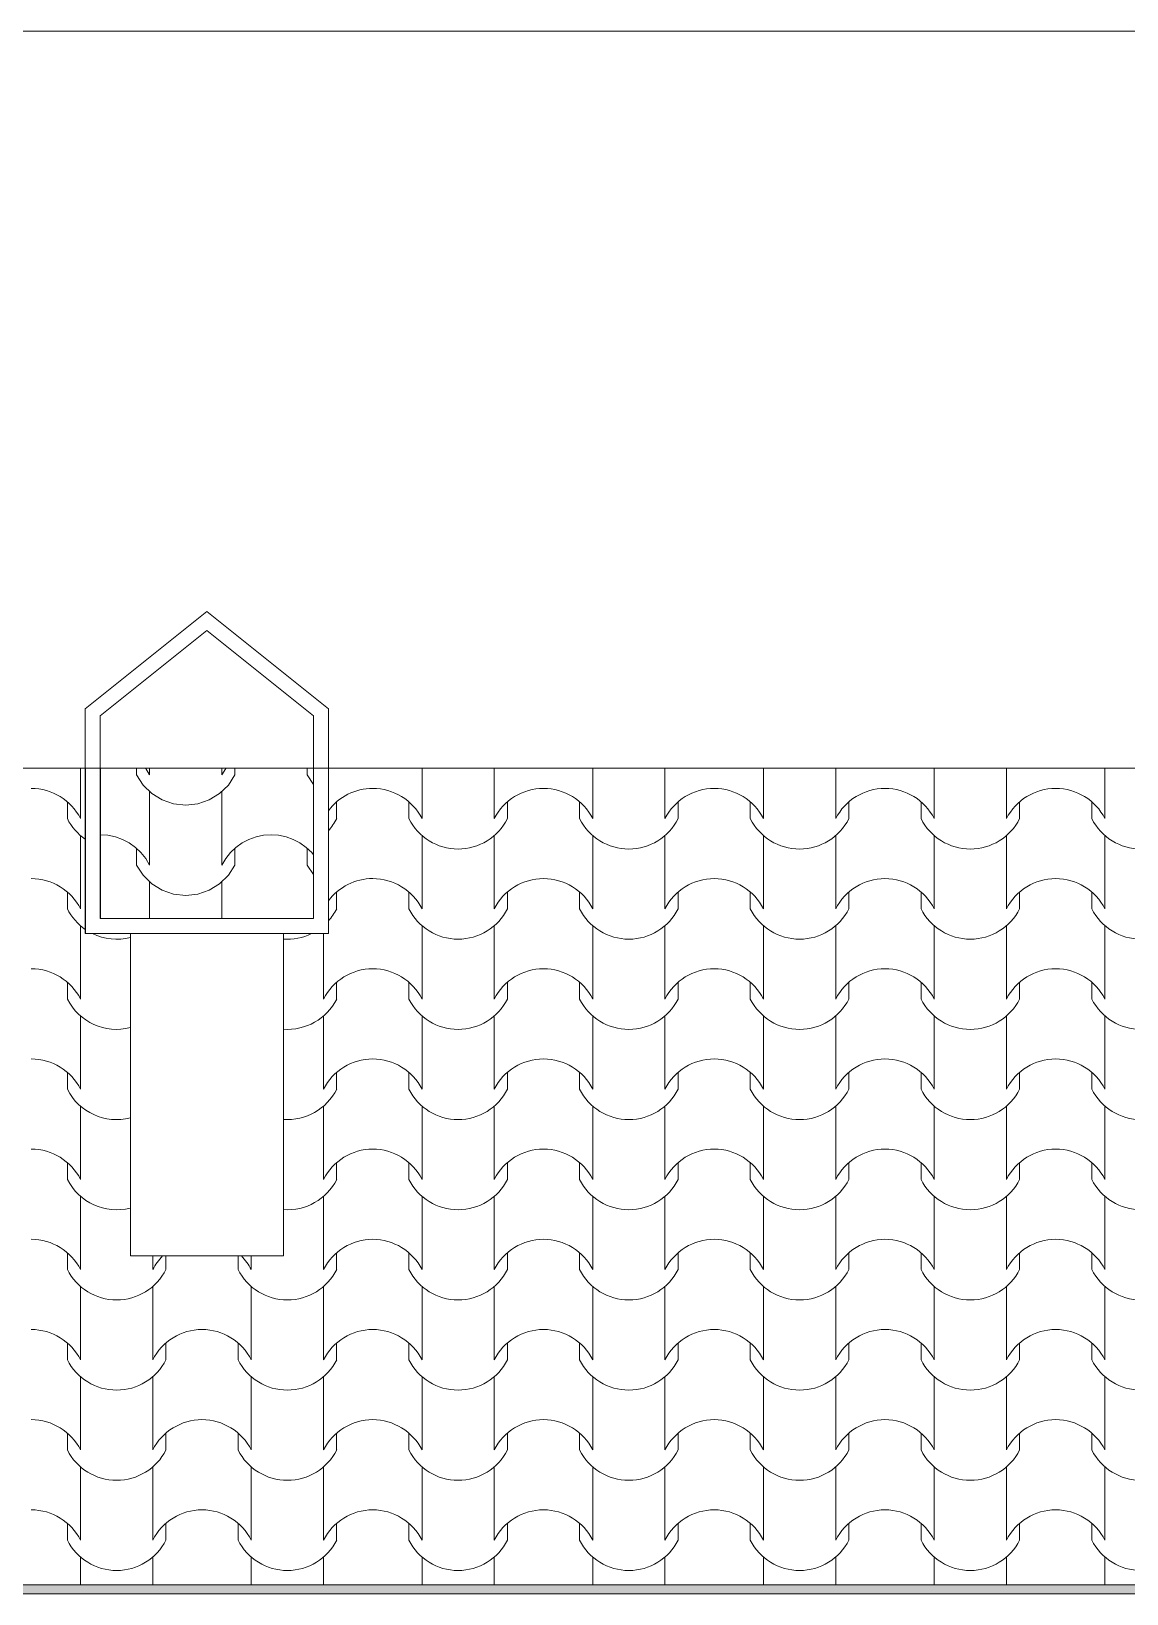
# Model space of a CAD drawing. Header units: feet. Extents: x 2791058 to 2855058, y -67651 to -18651.
# Drawn here: x 2828715 to 2832366, y -23860 to -18651 of the extents above; entities that cross this region are included whole.
import ezdxf

# ---------------------------------------------------------------- set-up
doc = ezdxf.new("R2010")
doc.units = ezdxf.units.FT
doc.header["$MEASUREMENT"] = 0
doc.layers.add('Shell - Roof_Pen_No__21', color=7, linetype='Continuous', lineweight=0)
doc.layers.add('Structural - Bearing_Pen_No__1', color=7, linetype='Continuous', lineweight=0)
doc.layers.add('Structural - Bearing_Pen_No__61', color=7, linetype='Continuous', lineweight=0, true_color=0x6a6a6a)
doc.layers.add('Structural - Bearing_Pen_No__62', color=7, linetype='Continuous', lineweight=0, true_color=0xaaaaaa)

# ---------------------------------------------------------------- blocks, each defined once
blk = doc.blocks.new('*X4', base_point=(2247653.8, -76425))
at = {"layer": 'Structural - Bearing_Pen_No__62', "color": 253, "linetype": 'Continuous', "lineweight": 0, "true_color": 0xaaaaaa}
for p, q in [((2828879.4, -21108), (2828879.4, -21154.4)), ((2830017.3, -21108), (2830017.3, -21154.4)), ((2830257.8, -21108), (2830257.8, -21154.4)), ((2830586.3, -21108), (2830586.3, -21154.4)), ((2830826.7, -21108), (2830826.7, -21154.4)), ((2831155.2, -21108), (2831155.2, -21154.4)), ((2831395.7, -21108), (2831395.7, -21154.4)), ((2831724.2, -21108), (2831724.2, -21154.4)), ((2831964.6, -21108), (2831964.6, -21154.4)), ((2832293.1, -21108), (2832293.1, -21154.4)), ((2828879.4, -21154.4), (2828879.4, -21276.4)), ((2830017.3, -21154.4), (2830017.3, -21276.4)), ((2830257.8, -21154.4), (2830257.8, -21276.4)), ((2830586.3, -21154.4), (2830586.3, -21276.4)), ((2830826.7, -21154.4), (2830826.7, -21276.4)), ((2831155.2, -21154.4), (2831155.2, -21276.4)), ((2831395.7, -21154.4), (2831395.7, -21276.4)), ((2831724.2, -21154.4), (2831724.2, -21276.4)), ((2831964.6, -21154.4), (2831964.6, -21276.4)), ((2832293.1, -21154.4), (2832293.1, -21276.4)), ((2828835.4, -21220.3), (2828835.4, -21276.4)), ((2829732.8, -21220.3), (2829732.8, -21276.4)), ((2829973.3, -21220.3), (2829973.3, -21276.4)), ((2830301.8, -21220.3), (2830301.8, -21276.4)), ((2830542.2, -21220.3), (2830542.2, -21276.4)), ((2830870.7, -21220.3), (2830870.7, -21276.4)), ((2831111.2, -21220.3), (2831111.2, -21276.4)), ((2831439.7, -21220.3), (2831439.7, -21276.4)), ((2831680.2, -21220.3), (2831680.2, -21276.4)), ((2832008.7, -21220.3), (2832008.7, -21276.4)), ((2832249.1, -21220.3), (2832249.1, -21276.4)), ((2828879.4, -21333.2), (2828879.4, -21455.1)), ((2830017.3, -21333.2), (2830017.3, -21455.1)), ((2830257.8, -21333.2), (2830257.8, -21455.1)), ((2830586.3, -21333.2), (2830586.3, -21455.1)), ((2830826.7, -21333.2), (2830826.7, -21455.1)), ((2831155.2, -21333.2), (2831155.2, -21455.1)), ((2831395.7, -21333.2), (2831395.7, -21455.1)), ((2831724.2, -21333.2), (2831724.2, -21455.1)), ((2831964.6, -21333.2), (2831964.6, -21455.1)), ((2832293.1, -21333.2), (2832293.1, -21455.1)), ((2828879.4, -21455.1), (2828879.4, -21577.1)), ((2830017.3, -21455.1), (2830017.3, -21577.1)), ((2830257.8, -21455.1), (2830257.8, -21577.1)), ((2830586.3, -21455.1), (2830586.3, -21577.1)), ((2830826.7, -21455.1), (2830826.7, -21577.1)), ((2831155.2, -21455.1), (2831155.2, -21577.1)), ((2831395.7, -21455.1), (2831395.7, -21577.1)), ((2831724.2, -21455.1), (2831724.2, -21577.1)), ((2831964.6, -21455.1), (2831964.6, -21577.1)), ((2832293.1, -21455.1), (2832293.1, -21577.1)), ((2828835.4, -21521), (2828835.4, -21577.1)), ((2829732.8, -21521), (2829732.8, -21577.1)), ((2829973.3, -21521), (2829973.3, -21577.1)), ((2830301.8, -21521), (2830301.8, -21577.1)), ((2830542.2, -21521), (2830542.2, -21577.1)), ((2830870.7, -21521), (2830870.7, -21577.1)), ((2831111.2, -21521), (2831111.2, -21577.1)), ((2831439.7, -21521), (2831439.7, -21577.1)), ((2831680.2, -21521), (2831680.2, -21577.1)), ((2832008.7, -21521), (2832008.7, -21577.1)), ((2832249.1, -21521), (2832249.1, -21577.1)), ((2828879.4, -21633.9), (2828879.4, -21755.8)), ((2829688.8, -21659.8), (2829688.8, -21755.8)), ((2830017.3, -21633.9), (2830017.3, -21755.8)), ((2830257.8, -21633.9), (2830257.8, -21755.8)), ((2830586.3, -21633.9), (2830586.3, -21755.8)), ((2830826.7, -21633.9), (2830826.7, -21755.8)), ((2831155.2, -21633.9), (2831155.2, -21755.8)), ((2831395.7, -21633.9), (2831395.7, -21755.8)), ((2831724.2, -21633.9), (2831724.2, -21755.8)), ((2831964.6, -21633.9), (2831964.6, -21755.8)), ((2832293.1, -21633.9), (2832293.1, -21755.8)), ((2828879.4, -21755.8), (2828879.4, -21877.7)), ((2829688.8, -21755.8), (2829688.8, -21877.7)), ((2830017.3, -21755.8), (2830017.3, -21877.7)), ((2830257.8, -21755.8), (2830257.8, -21877.7)), ((2830586.3, -21755.8), (2830586.3, -21877.7)), ((2830826.7, -21755.8), (2830826.7, -21877.7)), ((2831155.2, -21755.8), (2831155.2, -21877.7)), ((2831395.7, -21755.8), (2831395.7, -21877.7)), ((2831724.2, -21755.8), (2831724.2, -21877.7)), ((2831964.6, -21755.8), (2831964.6, -21877.7)), ((2832293.1, -21755.8), (2832293.1, -21877.7)), ((2828835.4, -21821.7), (2828835.4, -21877.7)), ((2829732.8, -21821.7), (2829732.8, -21877.7)), ((2829973.3, -21821.7), (2829973.3, -21877.7)), ((2830301.8, -21821.7), (2830301.8, -21877.7)), ((2830542.2, -21821.7), (2830542.2, -21877.7)), ((2830870.7, -21821.7), (2830870.7, -21877.7)), ((2831111.2, -21821.7), (2831111.2, -21877.7)), ((2831439.7, -21821.7), (2831439.7, -21877.7)), ((2831680.2, -21821.7), (2831680.2, -21877.7)), ((2832008.7, -21821.7), (2832008.7, -21877.7)), ((2832249.1, -21821.7), (2832249.1, -21877.7)), ((2828879.4, -21934.5), (2828879.4, -22056.5)), ((2829688.8, -21934.5), (2829688.8, -22056.5)), ((2830017.3, -21934.5), (2830017.3, -22056.5)), ((2830257.8, -21934.5), (2830257.8, -22056.5)), ((2830586.3, -21934.5), (2830586.3, -22056.5)), ((2830826.7, -21934.5), (2830826.7, -22056.5)), ((2831155.2, -21934.5), (2831155.2, -22056.5)), ((2831395.7, -21934.5), (2831395.7, -22056.5)), ((2831724.2, -21934.5), (2831724.2, -22056.5)), ((2831964.6, -21934.5), (2831964.6, -22056.5)), ((2832293.1, -21934.5), (2832293.1, -22056.5)), ((2828879.4, -22056.5), (2828879.4, -22178.4)), ((2829688.8, -22056.5), (2829688.8, -22178.4)), ((2830017.3, -22056.5), (2830017.3, -22178.4)), ((2830257.8, -22056.5), (2830257.8, -22178.4)), ((2830586.3, -22056.5), (2830586.3, -22178.4)), ((2830826.7, -22056.5), (2830826.7, -22178.4)), ((2831155.2, -22056.5), (2831155.2, -22178.4)), ((2831395.7, -22056.5), (2831395.7, -22178.4)), ((2831724.2, -22056.5), (2831724.2, -22178.4)), ((2831964.6, -22056.5), (2831964.6, -22178.4)), ((2832293.1, -22056.5), (2832293.1, -22178.4)), ((2828835.4, -22122.3), (2828835.4, -22178.4)), ((2829732.8, -22122.3), (2829732.8, -22178.4)), ((2829973.3, -22122.3), (2829973.3, -22178.4)), ((2830301.8, -22122.3), (2830301.8, -22178.4)), ((2830542.2, -22122.3), (2830542.2, -22178.4)), ((2830870.7, -22122.3), (2830870.7, -22178.4)), ((2831111.2, -22122.3), (2831111.2, -22178.4)), ((2831439.7, -22122.3), (2831439.7, -22178.4)), ((2831680.2, -22122.3), (2831680.2, -22178.4)), ((2832008.7, -22122.3), (2832008.7, -22178.4)), ((2832249.1, -22122.3), (2832249.1, -22178.4)), ((2828879.4, -22235.2), (2828879.4, -22357.1)), ((2829688.8, -22235.2), (2829688.8, -22357.1)), ((2830017.3, -22235.2), (2830017.3, -22357.1)), ((2830257.8, -22235.2), (2830257.8, -22357.1)), ((2830586.3, -22235.2), (2830586.3, -22357.1)), ((2830826.7, -22235.2), (2830826.7, -22357.1)), ((2831155.2, -22235.2), (2831155.2, -22357.1)), ((2831395.7, -22235.2), (2831395.7, -22357.1)), ((2831724.2, -22235.2), (2831724.2, -22357.1)), ((2831964.6, -22235.2), (2831964.6, -22357.1)), ((2832293.1, -22235.2), (2832293.1, -22357.1)), ((2828879.4, -22357.1), (2828879.4, -22479.1)), ((2829688.8, -22357.1), (2829688.8, -22479.1)), ((2830017.3, -22357.1), (2830017.3, -22479.1)), ((2830257.8, -22357.1), (2830257.8, -22479.1)), ((2830586.3, -22357.1), (2830586.3, -22479.1)), ((2830826.7, -22357.1), (2830826.7, -22479.1)), ((2831155.2, -22357.1), (2831155.2, -22479.1)), ((2831395.7, -22357.1), (2831395.7, -22479.1)), ((2831724.2, -22357.1), (2831724.2, -22479.1)), ((2831964.6, -22357.1), (2831964.6, -22479.1)), ((2832293.1, -22357.1), (2832293.1, -22479.1)), ((2828835.4, -22423), (2828835.4, -22479.1)), ((2829732.8, -22423), (2829732.8, -22479.1)), ((2829973.3, -22423), (2829973.3, -22479.1)), ((2830301.8, -22423), (2830301.8, -22479.1)), ((2830542.2, -22423), (2830542.2, -22479.1)), ((2830870.7, -22423), (2830870.7, -22479.1)), ((2831111.2, -22423), (2831111.2, -22479.1)), ((2831439.7, -22423), (2831439.7, -22479.1)), ((2831680.2, -22423), (2831680.2, -22479.1)), ((2832008.7, -22423), (2832008.7, -22479.1)), ((2832249.1, -22423), (2832249.1, -22479.1)), ((2828879.4, -22535.9), (2828879.4, -22657.8)), ((2829688.8, -22535.9), (2829688.8, -22657.8)), ((2830017.3, -22535.9), (2830017.3, -22657.8)), ((2830257.8, -22535.9), (2830257.8, -22657.8)), ((2830586.3, -22535.9), (2830586.3, -22657.8)), ((2830826.7, -22535.9), (2830826.7, -22657.8)), ((2831155.2, -22535.9), (2831155.2, -22657.8)), ((2831395.7, -22535.9), (2831395.7, -22657.8)), ((2831724.2, -22535.9), (2831724.2, -22657.8)), ((2831964.6, -22535.9), (2831964.6, -22657.8)), ((2832293.1, -22535.9), (2832293.1, -22657.8)), ((2828879.4, -22657.8), (2828879.4, -22779.7)), ((2829688.8, -22657.8), (2829688.8, -22779.7)), ((2830017.3, -22657.8), (2830017.3, -22779.7)), ((2830257.8, -22657.8), (2830257.8, -22779.7)), ((2830586.3, -22657.8), (2830586.3, -22779.7)), ((2830826.7, -22657.8), (2830826.7, -22779.7)), ((2831155.2, -22657.8), (2831155.2, -22779.7)), ((2831395.7, -22657.8), (2831395.7, -22779.7)), ((2831724.2, -22657.8), (2831724.2, -22779.7)), ((2831964.6, -22657.8), (2831964.6, -22779.7)), ((2832293.1, -22657.8), (2832293.1, -22779.7)), ((2828835.4, -22723.7), (2828835.4, -22779.7)), ((2829119.8, -22734.3), (2829119.8, -22779.7)), ((2829163.9, -22734.3), (2829163.9, -22779.7)), ((2829404.3, -22734.3), (2829404.3, -22779.7)), ((2829448.3, -22734.3), (2829448.3, -22779.7)), ((2829732.8, -22723.7), (2829732.8, -22779.7)), ((2829973.3, -22723.7), (2829973.3, -22779.7)), ((2830301.8, -22723.7), (2830301.8, -22779.7)), ((2830542.2, -22723.7), (2830542.2, -22779.7)), ((2830870.7, -22723.7), (2830870.7, -22779.7)), ((2831111.2, -22723.7), (2831111.2, -22779.7)), ((2831439.7, -22723.7), (2831439.7, -22779.7)), ((2831680.2, -22723.7), (2831680.2, -22779.7)), ((2832008.7, -22723.7), (2832008.7, -22779.7)), ((2832249.1, -22723.7), (2832249.1, -22779.7)), ((2828879.4, -22836.5), (2828879.4, -22958.5)), ((2829119.8, -22836.5), (2829119.8, -22958.5)), ((2829448.3, -22836.5), (2829448.3, -22958.5)), ((2829688.8, -22836.5), (2829688.8, -22958.5)), ((2830017.3, -22836.5), (2830017.3, -22958.5)), ((2830257.8, -22836.5), (2830257.8, -22958.5)), ((2830586.3, -22836.5), (2830586.3, -22958.5)), ((2830826.7, -22836.5), (2830826.7, -22958.5)), ((2831155.2, -22836.5), (2831155.2, -22958.5)), ((2831395.7, -22836.5), (2831395.7, -22958.5)), ((2831724.2, -22836.5), (2831724.2, -22958.5)), ((2831964.6, -22836.5), (2831964.6, -22958.5)), ((2832293.1, -22836.5), (2832293.1, -22958.5)), ((2828879.4, -22958.5), (2828879.4, -23080.4)), ((2829119.8, -22958.5), (2829119.8, -23080.4)), ((2829448.3, -22958.5), (2829448.3, -23080.4)), ((2829688.8, -22958.5), (2829688.8, -23080.4)), ((2830017.3, -22958.5), (2830017.3, -23080.4)), ((2830257.8, -22958.5), (2830257.8, -23080.4)), ((2830586.3, -22958.5), (2830586.3, -23080.4)), ((2830826.7, -22958.5), (2830826.7, -23080.4)), ((2831155.2, -22958.5), (2831155.2, -23080.4)), ((2831395.7, -22958.5), (2831395.7, -23080.4)), ((2831724.2, -22958.5), (2831724.2, -23080.4)), ((2831964.6, -22958.5), (2831964.6, -23080.4)), ((2832293.1, -22958.5), (2832293.1, -23080.4)), ((2828835.4, -23024.4), (2828835.4, -23080.4)), ((2829163.9, -23024.4), (2829163.9, -23080.4)), ((2829404.3, -23024.4), (2829404.3, -23080.4)), ((2829732.8, -23024.4), (2829732.8, -23080.4)), ((2829973.3, -23024.4), (2829973.3, -23080.4)), ((2830301.8, -23024.4), (2830301.8, -23080.4)), ((2830542.2, -23024.4), (2830542.2, -23080.4)), ((2830870.7, -23024.4), (2830870.7, -23080.4)), ((2831111.2, -23024.4), (2831111.2, -23080.4)), ((2831439.7, -23024.4), (2831439.7, -23080.4)), ((2831680.2, -23024.4), (2831680.2, -23080.4)), ((2832008.7, -23024.4), (2832008.7, -23080.4)), ((2832249.1, -23024.4), (2832249.1, -23080.4)), ((2828879.4, -23137.2), (2828879.4, -23259.2)), ((2829119.8, -23137.2), (2829119.8, -23259.2)), ((2829448.3, -23137.2), (2829448.3, -23259.2)), ((2829688.8, -23137.2), (2829688.8, -23259.2)), ((2830017.3, -23137.2), (2830017.3, -23259.2)), ((2830257.8, -23137.2), (2830257.8, -23259.2)), ((2830586.3, -23137.2), (2830586.3, -23259.2)), ((2830826.7, -23137.2), (2830826.7, -23259.2)), ((2831155.2, -23137.2), (2831155.2, -23259.2)), ((2831395.7, -23137.2), (2831395.7, -23259.2)), ((2831724.2, -23137.2), (2831724.2, -23259.2)), ((2831964.6, -23137.2), (2831964.6, -23259.2)), ((2832293.1, -23137.2), (2832293.1, -23259.2)), ((2828879.4, -23259.2), (2828879.4, -23381.1)), ((2829119.8, -23259.2), (2829119.8, -23381.1)), ((2829448.3, -23259.2), (2829448.3, -23381.1)), ((2829688.8, -23259.2), (2829688.8, -23381.1)), ((2830017.3, -23259.2), (2830017.3, -23381.1)), ((2830257.8, -23259.2), (2830257.8, -23381.1)), ((2830586.3, -23259.2), (2830586.3, -23381.1)), ((2830826.7, -23259.2), (2830826.7, -23381.1)), ((2831155.2, -23259.2), (2831155.2, -23381.1)), ((2831395.7, -23259.2), (2831395.7, -23381.1)), ((2831724.2, -23259.2), (2831724.2, -23381.1)), ((2831964.6, -23259.2), (2831964.6, -23381.1)), ((2832293.1, -23259.2), (2832293.1, -23381.1)), ((2828835.4, -23325), (2828835.4, -23381.1)), ((2829163.9, -23325), (2829163.9, -23381.1)), ((2829404.3, -23325), (2829404.3, -23381.1)), ((2829732.8, -23325), (2829732.8, -23381.1)), ((2829973.3, -23325), (2829973.3, -23381.1)), ((2830301.8, -23325), (2830301.8, -23381.1)), ((2830542.2, -23325), (2830542.2, -23381.1)), ((2830870.7, -23325), (2830870.7, -23381.1)), ((2831111.2, -23325), (2831111.2, -23381.1)), ((2831439.7, -23325), (2831439.7, -23381.1)), ((2831680.2, -23325), (2831680.2, -23381.1)), ((2832008.7, -23325), (2832008.7, -23381.1)), ((2832249.1, -23325), (2832249.1, -23381.1)), ((2828879.4, -23437.9), (2828879.4, -23559.8)), ((2829119.8, -23437.9), (2829119.8, -23559.8)), ((2829448.3, -23437.9), (2829448.3, -23559.8)), ((2829688.8, -23437.9), (2829688.8, -23559.8)), ((2830017.3, -23437.9), (2830017.3, -23559.8)), ((2830257.8, -23437.9), (2830257.8, -23559.8)), ((2830586.3, -23437.9), (2830586.3, -23559.8)), ((2830826.7, -23437.9), (2830826.7, -23559.8)), ((2831155.2, -23437.9), (2831155.2, -23559.8)), ((2831395.7, -23437.9), (2831395.7, -23559.8)), ((2831724.2, -23437.9), (2831724.2, -23559.8)), ((2831964.6, -23437.9), (2831964.6, -23559.8)), ((2832293.1, -23437.9), (2832293.1, -23559.8)), ((2828879.4, -23559.8), (2828879.4, -23681.8)), ((2829119.8, -23559.8), (2829119.8, -23681.8)), ((2829448.3, -23559.8), (2829448.3, -23681.8)), ((2829688.8, -23559.8), (2829688.8, -23681.8)), ((2830017.3, -23559.8), (2830017.3, -23681.8)), ((2830257.8, -23559.8), (2830257.8, -23681.8)), ((2830586.3, -23559.8), (2830586.3, -23681.8)), ((2830826.7, -23559.8), (2830826.7, -23681.8)), ((2831155.2, -23559.8), (2831155.2, -23681.8)), ((2831395.7, -23559.8), (2831395.7, -23681.8)), ((2831724.2, -23559.8), (2831724.2, -23681.8)), ((2831964.6, -23559.8), (2831964.6, -23681.8)), ((2832293.1, -23559.8), (2832293.1, -23681.8)), ((2828835.4, -23625.7), (2828835.4, -23681.8)), ((2829163.9, -23625.7), (2829163.9, -23681.8)), ((2829404.3, -23625.7), (2829404.3, -23681.8)), ((2829732.8, -23625.7), (2829732.8, -23681.8)), ((2829973.3, -23625.7), (2829973.3, -23681.8)), ((2830301.8, -23625.7), (2830301.8, -23681.8)), ((2830542.2, -23625.7), (2830542.2, -23681.8)), ((2830870.7, -23625.7), (2830870.7, -23681.8)), ((2831111.2, -23625.7), (2831111.2, -23681.8)), ((2831439.7, -23625.7), (2831439.7, -23681.8)), ((2831680.2, -23625.7), (2831680.2, -23681.8)), ((2832008.7, -23625.7), (2832008.7, -23681.8)), ((2832249.1, -23625.7), (2832249.1, -23681.8)), ((2828879.4, -23738.6), (2828879.4, -23830.5)), ((2829119.8, -23738.6), (2829119.8, -23830.5)), ((2829448.3, -23738.6), (2829448.3, -23830.5)), ((2829688.8, -23738.6), (2829688.8, -23830.5)), ((2830017.3, -23738.6), (2830017.3, -23830.5)), ((2830257.8, -23738.6), (2830257.8, -23830.5)), ((2830586.3, -23738.6), (2830586.3, -23830.5)), ((2830826.7, -23738.6), (2830826.7, -23830.5)), ((2831155.2, -23738.6), (2831155.2, -23830.5)), ((2831395.7, -23738.6), (2831395.7, -23830.5)), ((2831724.2, -23738.6), (2831724.2, -23830.5)), ((2831964.6, -23738.6), (2831964.6, -23830.5)), ((2832293.1, -23738.6), (2832293.1, -23830.5))]:
    blk.add_line(p, q, dxfattribs=at)
for centre, radius, start, end in [((2828714.6, -21360.3), 184.9, 26.9885, 89.8295), ((2829853.6, -21360.3), 184.9, 90.1705, 143.323), ((2829852.5, -21360.3), 184.9, 26.9885, 89.8295), ((2830422.6, -21360.3), 184.9, 90.1705, 153.0115), ((2830421.5, -21360.3), 184.9, 26.9885, 89.8295), ((2830991.5, -21360.3), 184.9, 90.1705, 153.0115), ((2830990.4, -21360.3), 184.9, 26.9885, 89.8295), ((2831560.5, -21360.3), 184.9, 90.1705, 153.0115), ((2831559.4, -21360.3), 184.9, 26.9885, 89.8295), ((2832129.4, -21360.3), 184.9, 90.1705, 153.0115), ((2832128.3, -21360.3), 184.9, 26.9885, 89.8295), ((2828999.6, -21193.8), 183.9, 206.7044, 235.4269), ((2829568.6, -21193.8), 183.9, 318.0367, 333.2956), ((2830137.5, -21193.8), 183.9, 206.7044, 333.2956), ((2830706.5, -21193.8), 183.9, 206.7044, 333.2956), ((2831275.4, -21193.8), 183.9, 206.7044, 333.2956), ((2831844.4, -21193.8), 183.9, 206.7044, 333.2956), ((2832413.4, -21193.8), 183.9, 206.7044, 333.2956), ((2828714.6, -21661), 184.9, 26.9885, 89.8295), ((2829853.6, -21661), 184.9, 90.1705, 143.323), ((2829852.5, -21661), 184.9, 26.9885, 89.8295), ((2830422.6, -21661), 184.9, 90.1705, 153.0115), ((2830421.5, -21661), 184.9, 26.9885, 89.8295), ((2830991.5, -21661), 184.9, 90.1705, 153.0115), ((2830990.4, -21661), 184.9, 26.9885, 89.8295), ((2831560.5, -21661), 184.9, 90.1705, 153.0115), ((2831559.4, -21661), 184.9, 26.9885, 89.8295), ((2832129.4, -21661), 184.9, 90.1705, 153.0115), ((2832128.3, -21661), 184.9, 26.9885, 89.8295), ((2828999.6, -21494.4), 183.9, 206.7044, 235.4269), ((2829568.6, -21494.4), 183.9, 318.0367, 333.2956), ((2830137.5, -21494.4), 183.9, 206.7044, 333.2956), ((2830706.5, -21494.4), 183.9, 206.7044, 333.2956), ((2831275.4, -21494.4), 183.9, 206.7044, 333.2956), ((2831844.4, -21494.4), 183.9, 206.7044, 333.2956), ((2832413.4, -21494.4), 183.9, 206.7044, 333.2956), ((2828999.6, -21494.4), 183.9, 244.0777, 284.3829), ((2829568.6, -21494.4), 183.9, 265.8547, 295.9223), ((2828714.6, -21961.7), 184.9, 26.9885, 89.8295), ((2829853.6, -21961.7), 184.9, 90.1705, 153.0115), ((2829852.5, -21961.7), 184.9, 26.9885, 89.8295), ((2830422.6, -21961.7), 184.9, 90.1705, 153.0115), ((2830421.5, -21961.7), 184.9, 26.9885, 89.8295), ((2830991.5, -21961.7), 184.9, 90.1705, 153.0115), ((2830990.4, -21961.7), 184.9, 26.9885, 89.8295), ((2831560.5, -21961.7), 184.9, 90.1705, 153.0115), ((2831559.4, -21961.7), 184.9, 26.9885, 89.8295), ((2832129.4, -21961.7), 184.9, 90.1705, 153.0115), ((2832128.3, -21961.7), 184.9, 26.9885, 89.8295), ((2828999.6, -21795.1), 183.9, 206.7044, 284.3829), ((2829568.6, -21795.1), 183.9, 265.8547, 333.2956), ((2830137.5, -21795.1), 183.9, 206.7044, 333.2956), ((2830706.5, -21795.1), 183.9, 206.7044, 333.2956), ((2831275.4, -21795.1), 183.9, 206.7044, 333.2956), ((2831844.4, -21795.1), 183.9, 206.7044, 333.2956), ((2832413.4, -21795.1), 183.9, 206.7044, 333.2956), ((2828714.6, -22262.3), 184.9, 26.9885, 89.8295), ((2829853.6, -22262.3), 184.9, 90.1705, 153.0115), ((2829852.5, -22262.3), 184.9, 26.9885, 89.8295), ((2830422.6, -22262.3), 184.9, 90.1705, 153.0115), ((2830421.5, -22262.3), 184.9, 26.9885, 89.8295), ((2830991.5, -22262.3), 184.9, 90.1705, 153.0115), ((2830990.4, -22262.3), 184.9, 26.9885, 89.8295), ((2831560.5, -22262.3), 184.9, 90.1705, 153.0115), ((2831559.4, -22262.3), 184.9, 26.9885, 89.8295), ((2832129.4, -22262.3), 184.9, 90.1705, 153.0115), ((2832128.3, -22262.3), 184.9, 26.9885, 89.8295), ((2828999.6, -22095.8), 183.9, 206.7044, 284.3829), ((2829568.6, -22095.8), 183.9, 265.8547, 333.2956), ((2830137.5, -22095.8), 183.9, 206.7044, 333.2956), ((2830706.5, -22095.8), 183.9, 206.7044, 333.2956), ((2831275.4, -22095.8), 183.9, 206.7044, 333.2956), ((2831844.4, -22095.8), 183.9, 206.7044, 333.2956), ((2832413.4, -22095.8), 183.9, 206.7044, 333.2956), ((2828714.6, -22563), 184.9, 26.9885, 89.8295), ((2829853.6, -22563), 184.9, 90.1705, 153.0115), ((2829852.5, -22563), 184.9, 26.9885, 89.8295), ((2830422.6, -22563), 184.9, 90.1705, 153.0115), ((2830421.5, -22563), 184.9, 26.9885, 89.8295), ((2830991.5, -22563), 184.9, 90.1705, 153.0115), ((2830990.4, -22563), 184.9, 26.9885, 89.8295), ((2831560.5, -22563), 184.9, 90.1705, 153.0115), ((2831559.4, -22563), 184.9, 26.9885, 89.8295), ((2832129.4, -22563), 184.9, 90.1705, 153.0115), ((2832128.3, -22563), 184.9, 26.9885, 89.8295), ((2828999.6, -22396.5), 183.9, 206.7044, 284.3829), ((2829568.6, -22396.5), 183.9, 265.8547, 333.2956), ((2830137.5, -22396.5), 183.9, 206.7044, 333.2956), ((2830706.5, -22396.5), 183.9, 206.7044, 333.2956), ((2831275.4, -22396.5), 183.9, 206.7044, 333.2956), ((2831844.4, -22396.5), 183.9, 206.7044, 333.2956), ((2832413.4, -22396.5), 183.9, 206.7044, 333.2956), ((2828714.6, -22863.7), 184.9, 26.9885, 89.8295), ((2829853.6, -22863.7), 184.9, 90.1705, 153.0115), ((2829852.5, -22863.7), 184.9, 26.9885, 89.8295), ((2830422.6, -22863.7), 184.9, 90.1705, 153.0115), ((2830421.5, -22863.7), 184.9, 26.9885, 89.8295), ((2830991.5, -22863.7), 184.9, 90.1705, 153.0115), ((2830990.4, -22863.7), 184.9, 26.9885, 89.8295), ((2831560.5, -22863.7), 184.9, 90.1705, 153.0115), ((2831559.4, -22863.7), 184.9, 26.9885, 89.8295), ((2832129.4, -22863.7), 184.9, 90.1705, 153.0115), ((2832128.3, -22863.7), 184.9, 26.9885, 89.8295), ((2829284.6, -22863.7), 184.9, 135.595, 153.0115), ((2829283.5, -22863.7), 184.9, 26.9885, 44.405), ((2828999.6, -22697.1), 183.9, 206.7044, 333.2956), ((2829568.6, -22697.1), 183.9, 206.7044, 333.2956), ((2830137.5, -22697.1), 183.9, 206.7044, 333.2956), ((2830706.5, -22697.1), 183.9, 206.7044, 333.2956), ((2831275.4, -22697.1), 183.9, 206.7044, 333.2956), ((2831844.4, -22697.1), 183.9, 206.7044, 333.2956), ((2832413.4, -22697.1), 183.9, 206.7044, 333.2956), ((2828714.6, -23164.3), 184.9, 26.9885, 89.8295), ((2829284.6, -23164.3), 184.9, 90.1705, 153.0115), ((2829283.5, -23164.3), 184.9, 26.9885, 89.8295), ((2829853.6, -23164.3), 184.9, 90.1705, 153.0115), ((2829852.5, -23164.3), 184.9, 26.9885, 89.8295), ((2830422.6, -23164.3), 184.9, 90.1705, 153.0115), ((2830421.5, -23164.3), 184.9, 26.9885, 89.8295), ((2830991.5, -23164.3), 184.9, 90.1705, 153.0115), ((2830990.4, -23164.3), 184.9, 26.9885, 89.8295), ((2831560.5, -23164.3), 184.9, 90.1705, 153.0115), ((2831559.4, -23164.3), 184.9, 26.9885, 89.8295), ((2832129.4, -23164.3), 184.9, 90.1705, 153.0115), ((2832128.3, -23164.3), 184.9, 26.9885, 89.8295), ((2828999.6, -22997.8), 183.9, 206.7044, 333.2956), ((2829568.6, -22997.8), 183.9, 206.7044, 333.2956), ((2830137.5, -22997.8), 183.9, 206.7044, 333.2956), ((2830706.5, -22997.8), 183.9, 206.7044, 333.2956), ((2831275.4, -22997.8), 183.9, 206.7044, 333.2956), ((2831844.4, -22997.8), 183.9, 206.7044, 333.2956), ((2832413.4, -22997.8), 183.9, 206.7044, 333.2956), ((2828714.6, -23465), 184.9, 26.9885, 89.8295), ((2829284.6, -23465), 184.9, 90.1705, 153.0115), ((2829283.5, -23465), 184.9, 26.9885, 89.8295), ((2829853.6, -23465), 184.9, 90.1705, 153.0115), ((2829852.5, -23465), 184.9, 26.9885, 89.8295), ((2830422.6, -23465), 184.9, 90.1705, 153.0115), ((2830421.5, -23465), 184.9, 26.9885, 89.8295), ((2830991.5, -23465), 184.9, 90.1705, 153.0115), ((2830990.4, -23465), 184.9, 26.9885, 89.8295), ((2831560.5, -23465), 184.9, 90.1705, 153.0115), ((2831559.4, -23465), 184.9, 26.9885, 89.8295), ((2832129.4, -23465), 184.9, 90.1705, 153.0115), ((2832128.3, -23465), 184.9, 26.9885, 89.8295), ((2828999.6, -23298.5), 183.9, 206.7044, 333.2956), ((2829568.6, -23298.5), 183.9, 206.7044, 333.2956), ((2830137.5, -23298.5), 183.9, 206.7044, 333.2956), ((2830706.5, -23298.5), 183.9, 206.7044, 333.2956), ((2831275.4, -23298.5), 183.9, 206.7044, 333.2956), ((2831844.4, -23298.5), 183.9, 206.7044, 333.2956), ((2832413.4, -23298.5), 183.9, 206.7044, 333.2956), ((2828714.6, -23765.7), 184.9, 26.9885, 89.8295), ((2829284.6, -23765.7), 184.9, 90.1705, 153.0115), ((2829283.5, -23765.7), 184.9, 26.9885, 89.8295), ((2829853.6, -23765.7), 184.9, 90.1705, 153.0115), ((2829852.5, -23765.7), 184.9, 26.9885, 89.8295), ((2830422.6, -23765.7), 184.9, 90.1705, 153.0115), ((2830421.5, -23765.7), 184.9, 26.9885, 89.8295), ((2830991.5, -23765.7), 184.9, 90.1705, 153.0115), ((2830990.4, -23765.7), 184.9, 26.9885, 89.8295), ((2831560.5, -23765.7), 184.9, 90.1705, 153.0115), ((2831559.4, -23765.7), 184.9, 26.9885, 89.8295), ((2832129.4, -23765.7), 184.9, 90.1705, 153.0115), ((2832128.3, -23765.7), 184.9, 26.9885, 89.8295), ((2828999.6, -23599.1), 183.9, 206.7044, 333.2956), ((2829568.6, -23599.1), 183.9, 206.7044, 333.2956), ((2830137.5, -23599.1), 183.9, 206.7044, 333.2956), ((2830706.5, -23599.1), 183.9, 206.7044, 333.2956), ((2831275.4, -23599.1), 183.9, 206.7044, 333.2956), ((2831844.4, -23599.1), 183.9, 206.7044, 333.2956), ((2832413.4, -23599.1), 183.9, 206.7044, 333.2956)]:
    blk.add_arc(centre, radius, start, end, dxfattribs=at)
blk = doc.blocks.new('Fill_2', base_point=(2247653.8, -74225))
at = {"layer": 'Structural - Bearing_Pen_No__1', "color": 7, "linetype": 'Continuous', "lineweight": 0}
for p, q in [((2828895.3, -21108), (2826245.3, -21108)), ((2828895.3, -21659.8), (2828895.3, -21108)), ((2835530.7, -21108), (2829705.3, -21108)), ((2829705.3, -21108), (2829705.3, -21659.8)), ((2829045.3, -21659.8), (2828895.3, -21659.8)), ((2829045.3, -22734.3), (2829045.3, -21659.8)), ((2829705.3, -21659.8), (2829555.3, -21659.8)), ((2829555.3, -21659.8), (2829555.3, -22734.3)), ((2829555.3, -22734.3), (2829045.3, -22734.3)), ((2820280.7, -23830.5), (2835530.7, -23830.5))]:
    blk.add_line(p, q, dxfattribs=at)
at = {"layer": 'Structural - Bearing_Pen_No__62', "color": 253, "linetype": 'Continuous', "lineweight": 0, "true_color": 0xaaaaaa}
blk.add_blockref('*X4', (2247653.8, -76425), dxfattribs=at)
blk = doc.blocks.new('*X8', base_point=(2247653.8, -76425))
at = {"layer": 'Structural - Bearing_Pen_No__62', "color": 253, "linetype": 'Continuous', "lineweight": 0, "true_color": 0xaaaaaa}
for p, q in [((2829065.5, -21108), (2829065.5, -21130.4)), ((2829065.5, -21130.4), (2829087.6, -21164.4)), ((2829096.5, -21108.7), (2829096, -21108)), ((2829109.5, -21130.4), (2829096.5, -21108.7)), ((2829109.5, -21108), (2829109.5, -21130.4)), ((2829350, -21108), (2829350, -21130.4)), ((2829363, -21108.7), (2829350, -21130.4)), ((2829363.5, -21108), (2829363, -21108.7)), ((2829371.9, -21164.4), (2829394, -21130.4)), ((2829394, -21108), (2829394, -21130.4)), ((2829634.5, -21108), (2829634.5, -21130.4)), ((2829634.5, -21130.4), (2829655.3, -21162.4)), ((2829087.6, -21164.4), (2829116.6, -21192.7)), ((2829109.5, -21187.2), (2829109.5, -21309.1)), ((2829116.6, -21192.7), (2829151.1, -21214)), ((2829308.4, -21214), (2829342.9, -21192.7)), ((2829342.9, -21192.7), (2829371.9, -21164.4)), ((2829350, -21187.2), (2829350, -21309.1)), ((2829151.1, -21214), (2829189.5, -21227.2)), ((2829189.5, -21227.2), (2829229.8, -21231.6)), ((2829229.8, -21231.6), (2829270.1, -21227.2)), ((2829270.1, -21227.2), (2829308.4, -21214)), ((2828970.5, -21331.9), (2828945.3, -21330.1)), ((2828995.3, -21337.1), (2828970.5, -21331.9)), ((2829019.2, -21345.7), (2828995.3, -21337.1)), ((2829041.6, -21357.5), (2829019.2, -21345.7)), ((2829062.2, -21372.2), (2829041.6, -21357.5)), ((2829109.5, -21309.1), (2829109.5, -21431.1)), ((2829350, -21309.1), (2829350, -21431.1)), ((2829417.9, -21357.5), (2829397.3, -21372.2)), ((2829440.3, -21345.7), (2829417.9, -21357.5)), ((2829464.2, -21337.1), (2829440.3, -21345.7)), ((2829489, -21331.9), (2829464.2, -21337.1)), ((2829514.2, -21330.1), (2829489, -21331.9)), ((2829539.5, -21331.9), (2829514.2, -21330.1)), ((2829564.3, -21337.1), (2829539.5, -21331.9)), ((2829588.1, -21345.7), (2829564.3, -21337.1)), ((2829610.6, -21357.5), (2829588.1, -21345.7)), ((2829631.2, -21372.2), (2829610.6, -21357.5)), ((2829080.6, -21389.6), (2829062.2, -21372.2)), ((2829065.5, -21375), (2829065.5, -21431.1)), ((2829096.5, -21409.3), (2829080.6, -21389.6)), ((2829109.5, -21431.1), (2829096.5, -21409.3)), ((2829363, -21409.3), (2829350, -21431.1)), ((2829378.9, -21389.6), (2829363, -21409.3)), ((2829397.3, -21372.2), (2829378.9, -21389.6)), ((2829394, -21375), (2829394, -21431.1)), ((2829649.6, -21389.6), (2829631.2, -21372.2)), ((2829634.5, -21375), (2829634.5, -21431.1)), ((2829655.3, -21396.6), (2829649.6, -21389.6)), ((2829065.5, -21431.1), (2829087.6, -21465)), ((2829371.9, -21465), (2829394, -21431.1)), ((2829634.5, -21431.1), (2829655.3, -21463.1)), ((2829087.6, -21465), (2829116.6, -21493.4)), ((2829109.5, -21487.9), (2829109.5, -21609.8)), ((2829116.6, -21493.4), (2829151.1, -21514.6)), ((2829308.4, -21514.6), (2829342.9, -21493.4)), ((2829342.9, -21493.4), (2829371.9, -21465)), ((2829350, -21487.9), (2829350, -21609.8)), ((2829151.1, -21514.6), (2829189.5, -21527.8)), ((2829189.5, -21527.8), (2829229.8, -21532.3)), ((2829229.8, -21532.3), (2829270.1, -21527.8)), ((2829270.1, -21527.8), (2829308.4, -21514.6))]:
    blk.add_line(p, q, dxfattribs=at)
blk = doc.blocks.new('Fill_4', base_point=(2247653.8, -74225))
at = {"layer": 'Structural - Bearing_Pen_No__1', "color": 7, "linetype": 'Continuous', "lineweight": 0}
for p, q in [((2828945.3, -21108), (2828945.3, -21609.8)), ((2829655.3, -21108), (2828945.3, -21108)), ((2829655.3, -21609.8), (2829655.3, -21108)), ((2828945.3, -21609.8), (2829655.3, -21609.8))]:
    blk.add_line(p, q, dxfattribs=at)
at = {"layer": 'Structural - Bearing_Pen_No__62', "color": 253, "linetype": 'Continuous', "lineweight": 0, "true_color": 0xaaaaaa}
blk.add_blockref('*X8', (2247653.8, -76425), dxfattribs=at)

msp = doc.modelspace()

# ---------------------------------------------------------------- hatches: boundary and pattern name
at = {"layer": 'Structural - Bearing_Pen_No__61', "linetype": 'Continuous', "lineweight": 0, "true_color": 0x6a6a6a}
msp.add_hatch(color=251, dxfattribs=at).paths.add_polyline_path([(2835830.729, -23860.496), (2835830.729, -23830.496), (2835530.729, -23830.496), (2820280.729, -23830.496), (2820280.729, -23860.496)])

# ---------------------------------------------------------------- linework, layer by layer
at = {"layer": 'Shell - Roof_Pen_No__21', "color": 7, "linetype": 'Continuous', "lineweight": 0}
for p, q in [((2791057.579, -18651.285), (2855057.579, -18651.285)), ((2829300.279, -20585.316), (2828895.279, -20909.792)), ((2829300.279, -20585.316), (2829705.279, -20909.792)), ((2829300.279, -20648.998), (2828945.279, -20933.415)), ((2829300.279, -20648.998), (2829655.279, -20933.415)), ((2828895.279, -21659.792), (2828895.279, -20909.792)), ((2828945.279, -21609.792), (2828945.279, -20933.415)), ((2829655.279, -21609.792), (2829655.279, -20933.415)), ((2829705.279, -21659.792), (2829705.279, -20909.792)), ((2835780.729, -21108.04), (2803780.729, -21108.04)), ((2828945.279, -21609.792), (2829655.279, -21609.792)), ((2829045.279, -21659.792), (2828895.279, -21659.792)), ((2829045.279, -21659.792), (2829555.279, -21659.792)), ((2829045.279, -21659.792), (2829045.279, -22734.268)), ((2829555.279, -21659.792), (2829555.279, -22734.268)), ((2829555.279, -21659.792), (2829705.279, -21659.792)), ((2829045.279, -22734.268), (2829555.279, -22734.268)), ((2820180.729, -23860.496), (2835830.729, -23860.496))]:
    msp.add_line(p, q, dxfattribs=at)
at = {"layer": 'Structural - Bearing_Pen_No__61', "color": 251, "linetype": 'Continuous', "lineweight": 0, "true_color": 0x6a6a6a, "flags": 128}
msp.add_lwpolyline([(2835830.729, -23860.496), (2835830.729, -23830.496), (2835530.729, -23830.496), (2820280.729, -23830.496), (2820280.729, -23860.496)], close=True, dxfattribs=at)

# ---------------------------------------------------------------- block references
at = {"layer": 'Structural - Bearing_Pen_No__62', "color": 253, "linetype": 'Continuous', "lineweight": 0, "true_color": 0xaaaaaa}
for name in ['Fill_2', 'Fill_4']:
    msp.add_blockref(name, (2247653.822, -74224.967), dxfattribs=at)

doc.saveas('drawing.dxf')
